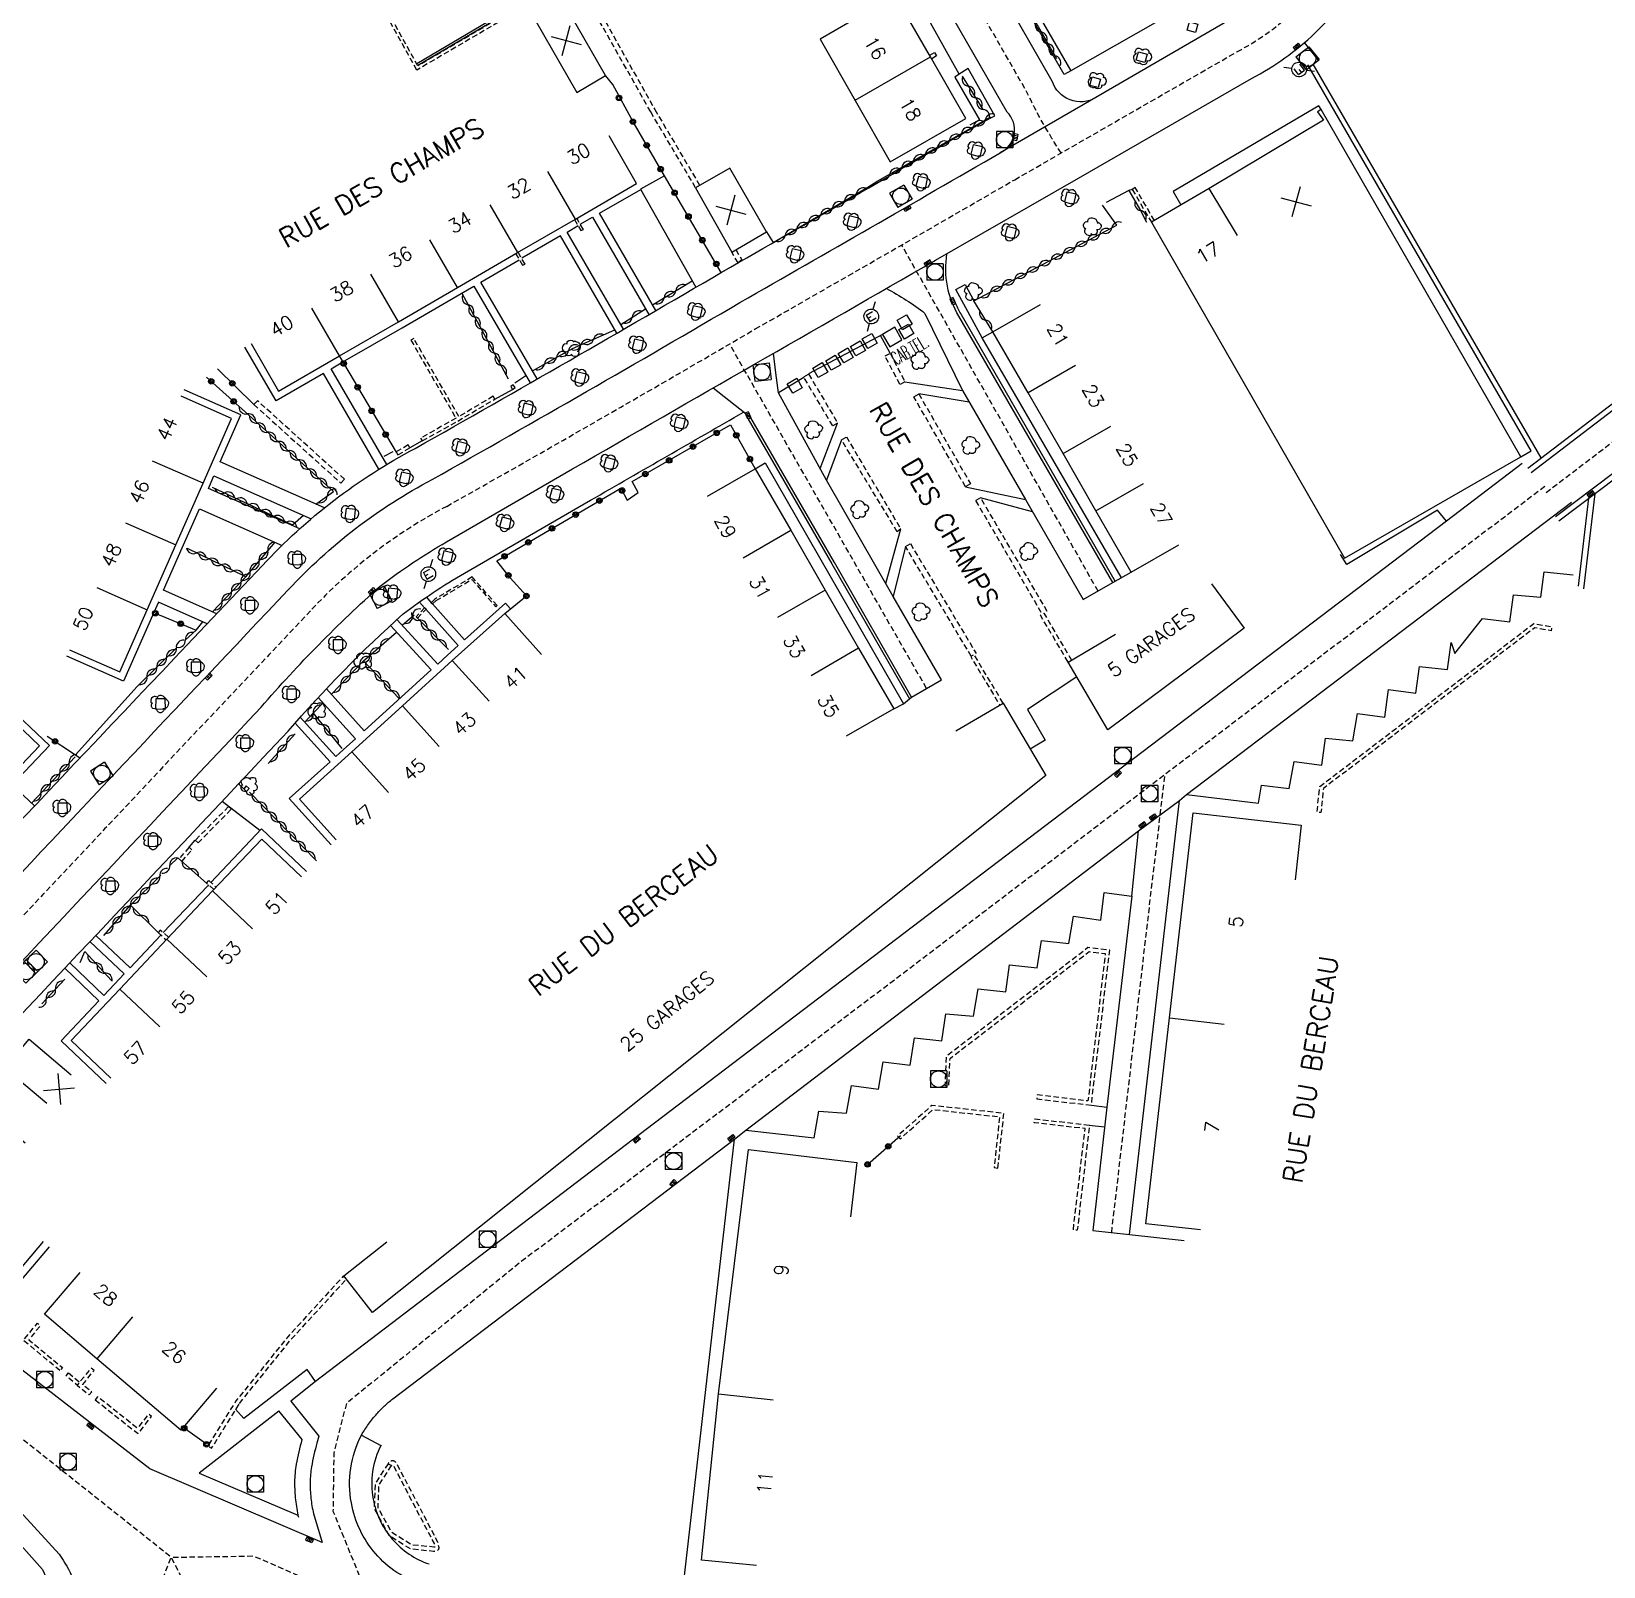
# Model space of a CAD drawing. Extents: x 154000 to 155000, y 119999 to 121001.
# Drawn here: x 154673.1 to 154816.1, y 120668.9 to 120808.5 of the extents above; entities that cross this region are included whole.
import ezdxf
from ezdxf.enums import TextEntityAlignment as Align

# ---------------------------------------------------------------- set-up
doc = ezdxf.new("R2010")
doc.units = 0
doc.header["$MEASUREMENT"] = 0
doc.linetypes.add('DASHED', pattern=[0.75, 0.5, -0.25])
doc.layers.get('0').update_dxf_attribs({"linetype": 'CONTINUOUS'})
for name, color, linetype in [('W0001', 6, 'DASHED'), ('W0008', 7, 'CONTINUOUS'), ('W0017', 7, 'CONTINUOUS'), ('W0100', 7, 'CONTINUOUS'), ('W0112', 1, 'DASHED'), ('W0300', 7, 'CONTINUOUS'), ('W0310', 3, 'CONTINUOUS'), ('W0322', 7, 'CONTINUOUS'), ('W0334', 7, 'CONTINUOUS'), ('W0400', 7, 'CONTINUOUS'), ('W0420', 7, 'CONTINUOUS'), ('W0471', 7, 'CONTINUOUS'), ('W0984', 7, 'CONTINUOUS'), ('W0989', 7, 'CONTINUOUS'), ('W0991', 7, 'CONTINUOUS'), ('W1102', 7, 'CONTINUOUS')]:
    doc.layers.add(name, color=color, linetype=linetype)
doc.styles.get("Standard").update_dxf_attribs({"font": 'romans.shx'})

# ---------------------------------------------------------------- blocks, each defined once
blk = doc.blocks.new('t322o')
at = {"color": 0, "linetype": 'Continuous'}
for radius in [0.25, 0.15]:
    blk.add_circle((0, 0), radius, dxfattribs=at)
blk = doc.blocks.new('t991o')
at = {"color": 0, "linetype": 'Continuous'}
for p, q in [((-1, 1), (1, -1)), ((-1, -1), (1, 1))]:
    blk.add_line(p, q, dxfattribs=at)
blk = doc.blocks.new('T300')
for p, q in [((-0.8, 0.51), (-0.86, 0.34)), ((-0.86, 0.34), (-0.86, 0.17)), ((-0.86, 0.17), (-0.74, 0.06)), ((-0.69, 0.63), (-0.8, 0.51)), ((-0.8, -0.06), (-0.74, 0.06)), ((-0.74, 0.06), (-0.69, 0.11)), ((-0.57, 0.69), (-0.69, 0.63)), ((-0.46, 0.69), (-0.57, 0.69)), ((-0.29, 0.63), (-0.46, 0.69)), ((-0.29, 0.63), (-0.17, 0.74)), ((-0.23, 0.57), (-0.29, 0.63)), ((-0.17, 0.74), (-0.06, 0.8)), ((-0.06, 0.8), (0.06, 0.8)), ((0.06, 0.8), (0.23, 0.74)), ((0.23, 0.74), (0.34, 0.63)), ((0.34, 0.63), (0.4, 0.51)), ((0.46, 0.46), (0.34, 0.46)), ((0.4, 0.51), (0.4, 0.46)), ((0.57, 0.4), (0.46, 0.46)), ((0.57, 0.4), (0.69, 0.29)), ((0.69, 0.29), (0.74, 0.17)), ((0.74, 0.06), (0.69, -0.17)), ((0.74, 0.17), (0.74, 0.06)), ((-0.8, -0.17), (-0.8, -0.06)), ((-0.8, -0.23), (-0.8, -0.17)), ((-0.74, -0.34), (-0.8, -0.23)), ((-0.69, -0.4), (-0.74, -0.34)), ((-0.51, -0.46), (-0.69, -0.4)), ((-0.4, -0.46), (-0.51, -0.46)), ((-0.4, -0.46), (-0.34, -0.46)), ((-0.34, -0.46), (-0.34, -0.4)), ((-0.34, -0.51), (-0.34, -0.46)), ((-0.29, -0.63), (-0.34, -0.51)), ((-0.17, -0.74), (-0.29, -0.63)), ((-0.06, -0.8), (-0.17, -0.74)), ((0.06, -0.8), (-0.06, -0.8)), ((0.17, -0.74), (0.06, -0.8)), ((0.23, -0.69), (0.17, -0.74)), ((0.29, -0.46), (0.23, -0.46)), ((0.29, -0.63), (0.23, -0.69)), ((0.46, -0.4), (0.29, -0.46)), ((0.34, -0.51), (0.29, -0.63)), ((0.34, -0.51), (0.34, -0.46)), ((0.57, -0.34), (0.46, -0.4)), ((0.63, -0.29), (0.57, -0.34)), ((0.69, -0.17), (0.63, -0.29))]:
    blk.add_line(p, q)
blk = doc.blocks.new('T400')
for p, q in [((-0.15, 0.3), (0.15, 0.3)), ((-0.15, -0.25), (-0.15, 0.3)), ((-0.15, 0.15), (0.15, 0.15)), ((-0.15, 0), (0.15, 0)), ((0.15, 0.3), (0.15, -0.25)), ((-0.15, -0.15), (0.15, -0.15)), ((-0.15, -0.25), (-0.15, -0.3)), ((-0.15, -0.3), (0.15, -0.3)), ((0.15, -0.3), (0.15, -0.25))]:
    blk.add_line(p, q)
blk = doc.blocks.new('T471')
for p, q in [((-0.333334, 0.333334), (-0.333334, -0.333334)), ((-0.333334, 0.333334), (0.333334, 0.333334)), ((-0.333334, 0), (0, 0)), ((0.500001, 0.500001), (1.000002, 1.000002)), ((-0.500001, -0.500001), (-1.000002, -1.000002)), ((-0.333334, -0.333334), (0.333334, -0.333334))]:
    blk.add_line(p, q)
blk.add_ellipse((0, 0), major_axis=(0.471405, 0.471405), ratio=1, start_param=5.4977871438, end_param=11.780972451)
blk = doc.blocks.new('T420')
for p, q in [((0.75, 0.75), (-0.75, 0.75)), ((-0.75, 0.75), (-0.75, -0.75)), ((0.75, 0.75), (0.75, -0.75)), ((0.75, -0.75), (-0.75, -0.75))]:
    blk.add_line(p, q)
blk.add_ellipse((0, 0), major_axis=(-0.53, 0.53), ratio=1, start_param=3.926991, end_param=10.210176)
blk = doc.blocks.new('t310o')
at = {"color": 0, "linetype": 'Continuous'}
for centre, start, end in [((-0.5, 0.38), 216.8699, 323.1304), ((0.5, -0.37), 36.8699, 143.1303)]:
    blk.add_arc(centre, 0.625, start, end, dxfattribs=at)
blk = doc.blocks.new('t112o')
at = {"color": 0, "linetype": 'Continuous'}
for p, q in [((-0.5, 0.5), (0.5, 0.5)), ((-0.5, -0.5), (-0.5, 0.5)), ((0.5, 0.5), (0.5, -0.5)), ((0.5, -0.5), (-0.5, -0.5))]:
    blk.add_line(p, q, dxfattribs=at)

msp = doc.modelspace()

# ---------------------------------------------------------------- linework, layer by layer
at = {"layer": 'W0001', "flags": 128}
msp.add_lwpolyline([(154766.78, 120797.48, -0.036053), (154763.69, 120802.96), (154753.23, 120821.23), (154747.03, 120831.99), (154746.19, 120833.47, -0.306997), (154748.02, 120844.27), (154762.98, 120861.25, -0.39173)], format="xyb", dxfattribs=at)
at = {"layer": 'W0001'}
msp.add_lwpolyline([(154430.23, 120593.95), (154434.59, 120598.34, -0.021075), (154449.16, 120612.73, -0.046344), (154467.4, 120626.63, -0.088592), (154495.42, 120639.63, -0.060159), (154524.05, 120642.92, -0.020014), (154555.72, 120642.08, -0.000626), (154581.06, 120641.34, 0.227227), (154596.02, 120647.53, -0.000301), (154657.42, 120712.29, -0.005886), (154668.59, 120724.06, -0.001405), (154698.52, 120755.84, -0.085105), (154710.91, 120765.34, 0.003961), (154738.96, 120781.47, 0.001192), (154762.56, 120795.05), (154782.76, 120806.68, 0.06725), (154787.92, 120810.35), (154793.47, 120816.02), (154812.05, 120835.44), (154821.95, 120845.85)], format="xyb", dxfattribs=at)
at = {"layer": 'W0001', "flags": 128}
for points in [[(154810.87, 120766.6), (154859, 120803.14)], [(154770.13, 120757.63), (154752.27, 120789.11)], [(154754.53, 120748.78), (154736.62, 120780.1)], [(154810.75, 120767.15), (154778.97, 120743.03), (154744.35, 120716.75), (154717.6, 120696.59), (154701.78, 120683.75), (154700.63, 120679.22), (154700.56, 120673.96), (154704.15, 120665.15)], [(154771.37, 120699.3), (154774.89, 120729.69), (154776.22, 120740.94)], [(154707.75, 120651.4), (154692.22, 120649.75), (154681.18, 120646.96), (154673.89, 120645.22), (154680.78, 120655.07), (154681.91, 120659.65), (154685.85, 120669.76), (154693.35, 120669.88), (154711.48, 120661.94), (154733.3, 120651.89), (154758.1, 120637.67), (154781.77, 120623.45), (154786.95, 120612.82), (154771.48, 120615.25), (154736.53, 120635.62), (154711.35, 120649.48), (154694.05, 120658.72), (154689.19, 120663.3), (154685.85, 120669.76), (154665.61, 120685.83)]]:
    msp.add_lwpolyline(points, dxfattribs=at)
at = {"layer": 'W0008'}
for points in [[(154811.73, 120764.43), (154817.02, 120768.41), (154853.18, 120795.9, -0.242103), (154859.74, 120796.81), (154860.14, 120797.1), (154864.89, 120800.71), (154854.34, 120812.84), (154834.09, 120836.13), (154816.65, 120856.22), (154814.94, 120858.15), (154813.73, 120859.57, -0.284805), (154813.05, 120866.88, -0.148873), (154815.68, 120869.66)], [(154677.27, 120845.15), (154642.63, 120805.54), (154608.94, 120767.11), (154602.33, 120759.46, 0.107717), (154600.98, 120756.58, 0.236001), (154602.94, 120748.58), (154612.99, 120738.96), (154636.26, 120717.41), (154642.04, 120712.03, 0.40557), (154653.63, 120712.28, -0.00681), (154666.57, 120725.98, -0.001404), (154696.49, 120757.74, -0.084807), (154709.57, 120767.78, 0.003958), (154737.57, 120783.88, 0.001197), (154761.24, 120797.5, 0.519549), (154761.86, 120801.2), (154746.03, 120828.73, 0.449871)], [(154667.67, 120689.64), (154657.36, 120697.7), (154657.65, 120698.05, -0.394538), (154658.1, 120708.98, 0.000727), (154694.03, 120747.08, -0.032407), (154704.86, 120758.09, -0.032607), (154710.88, 120762.11), (154722.35, 120768.74, -0.00071), (154755.35, 120787.72), (154768.35, 120795.19), (154784.09, 120804.25, 0.067356), (154789.85, 120808.38), (154795.45, 120814.1), (154814.05, 120833.53), (154816.72, 120836.35, -0.321256), (154826.06, 120836.88), (154850.95, 120808.2, -0.129619), (154851.75, 120805.5), (154852.25, 120805.55, -0.256682), (154849.61, 120798.84), (154817.47, 120774.48), (154809.52, 120768.4)], [(154750.88, 120785.15, -0.045496), (154754.39, 120782.89), (154757.8, 120775.87), (154763.53, 120765.96), (154768.78, 120756.87), (154771.47, 120758.4), (154757.48, 120782.63, -0.176643), (154756.39, 120788.31)]]:
    msp.add_lwpolyline(points, format="xyb", dxfattribs=at)
msp.add_lwpolyline([(154768.17, 120853.68), (154791.19, 120827.08), (154793.6, 120824.32, -0.425976), (154793.93, 120820.59), (154786.52, 120812.92, -0.065586), (154782.43, 120809.76), (154769.93, 120802.51, -0.479692), (154765.96, 120804.01), (154755.39, 120822.47), (154749.19, 120833.23), (154748.41, 120834.6, -0.304901), (154749.85, 120842.58), (154762.32, 120856.73, -0.374072), (154765.71, 120856.45, -0.022983)], format="xyb", close=True, dxfattribs=at)
for points in [[(154717.89, 120811.32), (154708.18, 120805.58)], [(154753.18, 120748), (154755.88, 120749.55), (154751.49, 120757.13), (154745.45, 120767.71), (154741.06, 120775.67), (154740.84, 120777.48), (154740.63, 120779.27)], [(154753.18, 120748), (154746.15, 120760.24), (154738.56, 120773.39), (154735.13, 120776.1)]]:
    msp.add_lwpolyline(points, dxfattribs=at)
at = {"layer": 'W0008', "flags": 128}
for points in [[(154808.68, 120769.24), (154801.8, 120764), (154771.72, 120741.14), (154728.41, 120708.17), (154698.96, 120685.75), (154696.72, 120683.95), (154699.28, 120680.78), (154699.1, 120680.15, 0.0254), (154698.61, 120677.99, 0.039427), (154698.48, 120676.57, 0.030894), (154698.55, 120675.14, 0.030894), (154698.79, 120673.73), (154699.57, 120671.11), (154683.92, 120677.79), (154669.03, 120689.29)], [(154756.69, 120657.46), (154753.37, 120655.38, -0.057112), (154748.58, 120653.16, -0.109179), (154745.81, 120652.88, -0.024373), (154739.4, 120653.94, -0.038874), (154735.49, 120655.11, -0.004966), (154735.09, 120655.27, -0.008479), (154734.86, 120655.37), (154719.4, 120662.31), (154708.66, 120667.25, -0.133837), (154704.43, 120670.09, -0.133837), (154702.23, 120674.7, -0.082265), (154702.17, 120677.86, -0.082265), (154703.15, 120680.88, -0.024505), (154703.8, 120681.88, -0.024505), (154704.54, 120682.8, -0.020674), (154705.24, 120683.52, -0.020674), (154706, 120684.18), (154737.06, 120707.79), (154738.09, 120708.61), (154773.81, 120735.84), (154777.53, 120738.6), (154778.18, 120739.12), (154813.17, 120765.73)], [(154661.6, 120684.68), (154668.17, 120678.19), (154675.67, 120670.04, -0.044641), (154676.93, 120667.81, -0.044641), (154677.78, 120665.38, -0.045236), (154678.18, 120662.81, -0.045236), (154678.12, 120660.21, -0.019989), (154677.88, 120659.08, -0.019989)]]:
    msp.add_lwpolyline(points, format="xyb", dxfattribs=at)
for points in [[(154778.18, 120739.12), (154784.71, 120738.36), (154785, 120739.99), (154787.5, 120739.67), (154787.97, 120742.14), (154790.47, 120741.79), (154790.82, 120744.27), (154793.31, 120744.01), (154793.71, 120746.5), (154796.2, 120746.16), (154796.54, 120748.68), (154799.03, 120748.35), (154799.36, 120750.76), (154801.9, 120750.51), (154802.23, 120752.97), (154802.57, 120751.97), (154805.08, 120755.14), (154807.57, 120754.83), (154807.91, 120757.3), (154810.39, 120757.07), (154810.71, 120759.37), (154813.32, 120759.11)], [(154772.99, 120699.12), (154777.53, 120738.6)], [(154738.09, 120708.61), (154744.31, 120707.92), (154744.75, 120710.32), (154747.25, 120710.14), (154747.7, 120712.66), (154750.15, 120712.32), (154750.58, 120714.82), (154753.04, 120714.53), (154753.43, 120717.01), (154755.93, 120716.74), (154756.29, 120719.2), (154758.79, 120718.98), (154759.23, 120721.47), (154761.73, 120721.2), (154762.09, 120723.65), (154764.6, 120723.37), (154764.98, 120725.85), (154767.48, 120725.57), (154767.89, 120728.06), (154770.37, 120727.69), (154770.68, 120730.21), (154773.21, 120729.88), (154773.81, 120735.84)], [(154773.21, 120729.88), (154770.93, 120710.71), (154769.66, 120699.49), (154772.99, 120699.12), (154777.96, 120698.57)], [(154730.31, 120660.15), (154731.82, 120662.79), (154732.27, 120665.75), (154732.54, 120668.36), (154737.06, 120707.79)]]:
    msp.add_lwpolyline(points, dxfattribs=at)
at = {"layer": 'W0017'}
for p, q in [((154769.52, 120710.87), (154770.93, 120710.71)), ((154769.33, 120709.06), (154770.73, 120708.91)), ((154703.15, 120680.88), (154704.92, 120679.92))]:
    msp.add_line(p, q, dxfattribs=at)
at = {"layer": 'W0017', "flags": 128}
for points in [[(154801.8, 120764), (154801.01, 120764.99), (154792.74, 120760.06), (154792.19, 120760.97)], [(154768.19, 120749.84), (154763.71, 120746.87), (154765.33, 120744.07), (154763.96, 120743.25)], [(154698.96, 120685.75), (154698.2, 120686.84), (154692.44, 120682.37), (154691.71, 120683.23)], [(154695.64, 120683.05), (154688.39, 120677.42), (154697.36, 120673.6)], [(154664.34, 120675.5), (154666.53, 120677.54), (154668.65, 120675.28), (154669.23, 120674.48), (154669.05, 120674.35), (154674.15, 120668.64), (154674.58, 120667.71)]]:
    msp.add_lwpolyline(points, dxfattribs=at)
for points in [[(154695.62, 120683.07), (154697.73, 120680.46, 0.024651), (154697.22, 120678.23, 0.039427), (154697.07, 120676.59, 0.030894), (154697.15, 120674.98, 0.030894), (154697.42, 120673.4)], [(154704.94, 120679.96, 0.082265), (154704.16, 120677.57, 0.082265), (154704.21, 120675.06, 0.133837), (154705.95, 120671.41, 0.133837), (154709.3, 120669.15)]]:
    msp.add_lwpolyline(points, format="xyb", dxfattribs=at)
at = {"layer": 'W0100'}
for points in [[(154725.35, 120804.53), (154720.81, 120812.42), (154718.19, 120810.88), (154722.73, 120802.99)], [(154751.24, 120796.67), (154758.11, 120800.61), (154754.9, 120806.22), (154751.67, 120811.79), (154744.85, 120807.83)], [(154808.56, 120769.85), (154790.41, 120801.42), (154790.08, 120801.22), (154790.62, 120800.46), (154780.23, 120794.25), (154774.98, 120791.18), (154792.53, 120760.64)], [(154733.53, 120794.32), (154736.82, 120788.47), (154739.99, 120790.3), (154736.64, 120796.11)], [(154752.89, 120781.92), (154753.38, 120781.06), (154752.52, 120780.56), (154752.02, 120781.42)], [(154751.64, 120781.63), (154750.53, 120780.97), (154751.19, 120779.84), (154752.3, 120780.49)]]:
    msp.add_lwpolyline(points, close=True, dxfattribs=at)
for points in [[(154693.12, 120780.15), (154695.62, 120775.82), (154701.15, 120779.03), (154706.52, 120782.13), (154711.88, 120785.25), (154717.33, 120788.42), (154722.6, 120791.47), (154728.17, 120794.7), (154725.66, 120799.03)], [(154773.15, 120759.35), (154769.94, 120764.92), (154766.95, 120770.14), (154763.76, 120775.65), (154760.57, 120781.22), (154764.9, 120783.7)], [(154676.61, 120752.29), (154681.19, 120750.28), (154683.67, 120755.94), (154686.27, 120761.83), (154688.74, 120767.45), (154691.34, 120773.34), (154686.76, 120775.36)], [(154734.63, 120766.27), (154738.96, 120768.76), (154742.18, 120763.17), (154745.31, 120757.73), (154748.36, 120752.44), (154751.55, 120746.93), (154747.22, 120744.43)], [(154700.86, 120735), (154697.51, 120738.71), (154702.27, 120743.02), (154706.87, 120747.19), (154711.41, 120751.33), (154716.2, 120755.61), (154719.53, 120751.88)], [(154652.9, 120728.66), (154656.54, 120725.23), (154660.94, 120729.89), (154665.24, 120734.46), (154669.48, 120738.95), (154673.87, 120743.57), (154670.24, 120747.01)], [(154680.37, 120713.32), (154676.74, 120716.76), (154681.17, 120721.42), (154685.44, 120725.97), (154689.61, 120730.36), (154694.08, 120735.08), (154697.71, 120731.64)], [(154674.54, 120711.02), (154670.72, 120714.25), (154672.94, 120716.88), (154676.76, 120713.65)], [(154674.22, 120698.49), (154670.99, 120694.67), (154666.13, 120698.79), (154661.21, 120702.95), (154666.26, 120708.91), (154666.85, 120708.41), (154668.75, 120710.67), (154672.57, 120707.44)]]:
    msp.add_lwpolyline(points, dxfattribs=at)
at = {"layer": 'W0100', "flags": 128}
for points in [[(154780.45, 120758.28), (154783.43, 120754.26), (154771.01, 120745.03), (154767.4, 120751.18), (154771.71, 120753.71)], [(154757.19, 120744.91), (154761.5, 120747.45), (154765.39, 120740.86), (154704.16, 120692.03), (154701.54, 120695.36), (154705.46, 120698.46)], [(154779.43, 120699.53), (154774.46, 120700.1), (154776.62, 120718.81), (154778.78, 120737.47), (154788.61, 120736.34), (154788.04, 120731.38)], [(154739.06, 120669), (154734.08, 120669.51), (154735.62, 120684.63), (154738.35, 120706.85), (154748.2, 120705.68), (154747.61, 120700.72)], [(154689.97, 120685.14), (154686.73, 120681.33), (154679.08, 120687.82), (154674.34, 120691.86), (154677.58, 120695.66)]]:
    msp.add_lwpolyline(points, dxfattribs=at)
at = {"layer": 'W0112'}
for points in [[(154733.53, 120794.32), (154729.45, 120801.22), (154720.88, 120816.39), (154721.29, 120816.63), (154729.82, 120801.44), (154733.9, 120794.54)], [(154720.81, 120812.42), (154720.68, 120812.66), (154708.28, 120805.4), (154705.23, 120810.92)], [(154718.19, 120810.88), (154708.18, 120805.02), (154705.04, 120810.69)], [(154754.82, 120806.36), (154755.26, 120806.62), (154755.44, 120806.3), (154755, 120806.05)], [(154775.25, 120791.34), (154773.51, 120794.33), (154773.24, 120794.17), (154774.98, 120791.18)], [(154722.52, 120791.43), (154723.1, 120790.43), (154723.33, 120790.52), (154722.73, 120791.55)], [(154717.16, 120788.33), (154717.8, 120787.29), (154718.03, 120787.37), (154717.39, 120788.46)], [(154737.2, 120788.69), (154737.74, 120787.75), (154737.39, 120787.49), (154736.82, 120788.47)], [(154711.75, 120773.35), (154708.53, 120771.55), (154708.68, 120771.29), (154711.9, 120773.09), (154715.27, 120775.09), (154715.12, 120775.35), (154712.01, 120773.5), (154707.91, 120780.6), (154707.65, 120780.45), (154711.75, 120773.35)], [(154712.16, 120773.24), (154712.16, 120773.24)], [(154752.19, 120763.29), (154751.87, 120763.03), (154746.79, 120771.39), (154747.24, 120771.66), (154752.19, 120763.29)], [(154765.51, 120755.79), (154759.45, 120766.12), (154759, 120765.86), (154765.05, 120755.53)], [(154758.6, 120751.7), (154752.62, 120761.68), (154753.06, 120761.95), (154759.05, 120751.96)], [(154686.81, 120733.05), (154687.73, 120734.1), (154687.47, 120734.34), (154686.55, 120733.28)], [(154689.72, 120730.48), (154689.06, 120731.07), (154689.26, 120731.3), (154689.92, 120730.7)], [(154685.6, 120726.15), (154684.86, 120726.8), (154684.66, 120726.57), (154685.4, 120725.92)]]:
    msp.add_lwpolyline(points, dxfattribs=at)
for points in [[(154751.23, 120779.26), (154752.57, 120776.66), (154752.11, 120776.42), (154750.76, 120779.02)], [(154716.89, 120775.98), (154717.12, 120776.14), (154716.95, 120776.39), (154716.72, 120776.24)], [(154746, 120772.66), (154743.36, 120777.11), (154743.81, 120777.38), (154746.45, 120772.92)], [(154693.37, 120774.6), (154701.28, 120767.45), (154701.6, 120767.8), (154693.69, 120774.95)], [(154753.83, 120775.57), (154758.53, 120767.39), (154758.07, 120767.13), (154753.37, 120775.31)], [(154707.39, 120770.92), (154706.32, 120770.29), (154706.47, 120770.03), (154707.55, 120770.66)], [(154715.49, 120756.32), (154713.22, 120758.92), (154709.83, 120756.91), (154709.5, 120756.58), (154709.61, 120756.46), (154709.94, 120756.77), (154713.19, 120758.7), (154715.36, 120756.21)], [(154708.89, 120756.11), (154708.12, 120755.29), (154708.25, 120755.17), (154709.02, 120756)], [(154692.71, 120739.41), (154692.94, 120739.68), (154692.67, 120739.92), (154692.44, 120739.65)], [(154691.07, 120738.04), (154688.04, 120734.97), (154688.29, 120734.73), (154691.32, 120737.8)]]:
    msp.add_lwpolyline(points, close=True, dxfattribs=at)
at = {"layer": 'W0112', "flags": 128}
for points in [[(154767.4, 120751.18), (154764.89, 120755.44), (154765.2, 120755.62), (154767.71, 120751.36)], [(154761.5, 120747.45), (154758.85, 120751.86), (154758.55, 120751.67), (154761.19, 120747.27)]]:
    msp.add_lwpolyline(points, dxfattribs=at)
for points in [[(154790.29, 120739.87), (154809.76, 120754.68), (154811.39, 120754.38), (154811.32, 120754.03), (154809.85, 120754.3), (154790.62, 120739.68), (154790.4, 120737.49), (154790.04, 120737.53)], [(154764.56, 120711.46), (154769.52, 120710.87), (154771.19, 120724.97), (154769.21, 120725.21), (154756.32, 120715.31), (154756.21, 120712.66), (154756.56, 120712.65), (154756.67, 120715.13), (154769.31, 120724.84), (154770.79, 120724.66), (154769.21, 120711.26), (154764.6, 120711.81)], [(154761.02, 120705.16), (154761.57, 120710.13), (154755.02, 120710.85), (154751.9, 120708.09), (154752.14, 120707.83), (154755.13, 120710.48), (154761.18, 120709.82), (154760.67, 120705.2)], [(154764.37, 120709.64), (154769.34, 120709.06), (154768.24, 120699.5), (154767.88, 120699.54), (154768.95, 120708.75), (154764.33, 120709.28)], [(154692.06, 120683.76), (154696.73, 120689.55), (154701.79, 120695.06), (154701.5, 120695.32), (154696.44, 120689.8), (154691.74, 120683.98), (154689.18, 120679.88), (154689.51, 120679.67)], [(154675.73, 120686.74), (154672.4, 120689.51), (154673.68, 120691.04), (154673.95, 120690.82), (154672.9, 120689.55), (154675.95, 120687.01)], [(154676.52, 120686.54), (154677.53, 120685.68), (154677.3, 120685.41), (154678.4, 120684.52), (154678.62, 120684.8), (154677.8, 120685.46), (154678.83, 120686.74), (154678.56, 120686.96), (154677.3, 120685.41), (154676.29, 120686.27)], [(154678.94, 120684.08), (154682.83, 120681.01), (154684.07, 120682.57), (154683.79, 120682.79), (154682.77, 120681.5), (154679.16, 120684.36)]]:
    msp.add_lwpolyline(points, close=True, dxfattribs=at)
msp.add_lwpolyline([(154705.58, 120678.27), (154704.39, 120676.46), (154704.3, 120674.18), (154705.64, 120671.77), (154707.59, 120670.54), (154709.7, 120670.33, 0.153234), (154710.1, 120670.42, 0.320142), (154710.2, 120670.61), (154710.1, 120671.13), (154706.36, 120678.28, 0.130419), (154706.19, 120678.46, 0.144491), (154705.97, 120678.53, 0.144116), (154705.73, 120678.46, 0.144116), (154705.58, 120678.27), (154705.9, 120678.11, -0.202184), (154705.93, 120678.16, -0.144116), (154705.97, 120678.17, -0.144491), (154706, 120678.16, -0.130419), (154706.04, 120678.11), (154709.76, 120671.01), (154709.82, 120670.69, -0.066745), (154709.73, 120670.69), (154707.71, 120670.89), (154705.9, 120672.02), (154704.66, 120674.27), (154704.74, 120676.35), (154705.9, 120678.11)], format="xyb", dxfattribs=at)
at = {"layer": 'W0310'}
for points in [[(154761.85, 120813.91), (154766.34, 120806.06)], [(154759.69, 120801.44), (154757.79, 120804.45)], [(154750.1, 120794.93), (154760.37, 120800.77)], [(154740.6, 120789.35), (154749.19, 120794.36)], [(154773.98, 120792.24), (154774.53, 120791.18)], [(154760.57, 120781.22), (154758.84, 120784.04), (154771.84, 120790.91)], [(154712.27, 120784.73), (154716.49, 120776.94)], [(154729.61, 120783.67), (154733.21, 120785.85)], [(154726.72, 120781.89), (154728.99, 120783.3)], [(154718.69, 120777.68), (154722.35, 120779.7), (154726.2, 120781.38)], [(154717.11, 120776.58), (154718.11, 120777.25)], [(154699.01, 120765.55), (154700.6, 120766.69), (154692.61, 120773.9)], [(154705.2, 120769.91), (154706.03, 120770.33)], [(154689.58, 120767.1), (154696.89, 120763.66), (154697.87, 120764.53)], [(154689.61, 120755.75), (154692.64, 120758.92), (154695.3, 120762.07)], [(154692.64, 120758.92), (154687.34, 120761.5)], [(154687.14, 120753.19), (154688.11, 120754.08), (154688.72, 120754.85)], [(154706.85, 120754.54), (154707.94, 120755.47)], [(154711.06, 120752.32), (154708.24, 120755.16)], [(154700.41, 120748.25), (154703.34, 120751.3), (154706.35, 120753.89)], [(154682.76, 120748.95), (154686.37, 120752.51)], [(154703.34, 120751.3), (154706.54, 120747.9)], [(154698, 120745.71), (154698.77, 120746.54), (154701.36, 120743.33)], [(154698.77, 120746.54), (154699.67, 120747.46)], [(154694.67, 120741.96), (154697.13, 120744.64)], [(154673.15, 120738.36), (154677.11, 120742.57)], [(154699.06, 120733.11), (154692.97, 120739.36)], [(154685.72, 120732.67), (154686.45, 120733.36), (154689.06, 120731.07)], [(154682.14, 120729.06), (154684.92, 120731.81)], [(154679.72, 120726.31), (154682.14, 120729.06), (154684.66, 120726.57)], [(154677.56, 120723.86), (154677.98, 120724.86), (154680.41, 120722.22)], [(154676.19, 120722.35), (154674.09, 120720.1)]]:
    msp.add_lwpolyline(points, dxfattribs=at)
at = {"layer": 'W0322'}
for points in [[(154735.87, 120786.62), (154730.72, 120795.39), (154727.86, 120800.3), (154726.01, 120803.72)], [(154701.13, 120779.02), (154706.29, 120770.27)], [(154690.05, 120777.84), (154693.37, 120774.6)], [(154689.06, 120777.09), (154692.61, 120773.9)], [(154728.31, 120766.61), (154727.77, 120767.59), (154736.7, 120772.74), (154738.96, 120768.76)], [(154718.15, 120757.19), (154716.68, 120758.85), (154715.46, 120760.39), (154726.73, 120767), (154727.31, 120765.91)], [(154684.4, 120755.62), (154688.11, 120754.08)], [(154674.58, 120744.43), (154677.14, 120742.75)]]:
    msp.add_lwpolyline(points, dxfattribs=at)
at = {"layer": 'W0322', "flags": 128}
for points in [[(154749.17, 120705.49), (154752.16, 120708.12)], [(154689.06, 120680.04), (154686.94, 120681.57)]]:
    msp.add_lwpolyline(points, dxfattribs=at)
at = {"layer": 'W0334'}
for p, q in [((154749.19, 120794.36), (154750.1, 120794.93)), ((154735.87, 120786.62), (154737.39, 120787.49)), ((154751.23, 120779.26), (154750.36, 120780.88)), ((154759.59, 120780.68), (154760.57, 120781.22)), ((154715.27, 120775.09), (154716.89, 120775.98)), ((154708.68, 120771.29), (154707.55, 120770.66)), ((154727.31, 120765.91), (154728.31, 120766.61)), ((154708.42, 120756.64), (154708.89, 120756.11)), ((154709.05, 120757.08), (154709.5, 120756.58)), ((154751.55, 120746.93), (154752.44, 120747.37))]:
    msp.add_line(p, q, dxfattribs=at)
for points in [[(154754.75, 120831.99), (154766.96, 120817.79), (154773.75, 120809.86), (154774.58, 120810.58), (154775.54, 120809.45), (154767.64, 120804.96), (154767.04, 120804.61), (154756.46, 120823.09), (154750.26, 120833.84), (154749.52, 120835.15, -0.303416), (154750.76, 120841.74), (154763.14, 120855.8), (154763.37, 120856.12), (154764.32, 120857.19)], [(154809.2, 120768.81), (154817.16, 120774.89), (154849.29, 120799.25, 0.237318), (154851.78, 120804.99), (154851.75, 120805.5)], [(154657.71, 120721.41, -0.001402), (154694.14, 120759.95, -0.084492), (154708.03, 120770.61, 0.003954), (154735.96, 120786.67, 0.001197), (154759.62, 120800.29, 0.001197)], [(154812.03, 120764.03), (154817.32, 120768.01), (154853.47, 120795.5, -0.241243), (154859.56, 120796.34)], [(154771.7, 120758.53), (154757.71, 120782.76, -0.034389), (154757.2, 120783.76), (154756.95, 120783.66)], [(154662.65, 120697.95), (154660.63, 120699.7, -0.44106), (154660.44, 120706.67, 0.000729), (154696.47, 120744.88, -0.03229), (154706.95, 120755.56, -0.032024), (154712.52, 120759.27), (154723.99, 120765.9, -0.0003), (154737.9, 120773.91)]]:
    msp.add_lwpolyline(points, format="xyb", dxfattribs=at)
at = {"layer": 'W0334', "flags": 128}
msp.add_lwpolyline([(154733.94, 120826.51), (154721.08, 120819.23, 0.238893), (154719.62, 120815.93), (154719.49, 120813.85, -0.170955), (154718, 120811.17), (154708.28, 120805.42)], format="xyb", dxfattribs=at)
at = {"layer": 'W0334'}
for points in [[(154766.96, 120817.79), (154762.45, 120813.98), (154767.64, 120804.96)], [(154757.5, 120804.66), (154754.9, 120809.3)], [(154789.7, 120805.55), (154790.17, 120805.91), (154788.9, 120807.52)], [(154759.62, 120800.29), (154760.74, 120800.87), (154758.33, 120805.17), (154757.5, 120804.66), (154757.1, 120804.36), (154759.35, 120800.49), (154758.48, 120800)], [(154808.56, 120769.85), (154809.5, 120770.39), (154789.19, 120805.5)], [(154810.43, 120769.75), (154789.7, 120805.55)], [(154726.01, 120803.72), (154725.35, 120804.53)], [(154769.93, 120802.51), (154761.24, 120797.5)], [(154790.41, 120801.42), (154790.22, 120801.77), (154776.96, 120793.96), (154777.67, 120792.75)], [(154730.72, 120795.39), (154728.52, 120794.2), (154733.54, 120785.26)], [(154729.91, 120783.15), (154724.79, 120791.99), (154728.54, 120794.17)], [(154773.24, 120794.17), (154772.92, 120794.08), (154770.87, 120792.96)], [(154772.92, 120794.08), (154773.98, 120792.24)], [(154771.84, 120790.91), (154770.52, 120792.74)], [(154726.98, 120781.45), (154721.86, 120790.29), (154722.85, 120790.87)], [(154723.05, 120790.99), (154724.16, 120791.63), (154729.29, 120782.79)], [(154726.36, 120781.09), (154721.24, 120789.94), (154717.72, 120787.9)], [(154739.99, 120790.3), (154740.6, 120789.35)], [(154719.13, 120776.93), (154714.01, 120785.74), (154717.5, 120787.77)], [(154705.47, 120769.16), (154700.39, 120777.84), (154701.47, 120778.47), (154706.84, 120781.57), (154712.21, 120784.69), (154713.38, 120785.38), (154718.5, 120776.57)], [(154772.22, 120758.91), (154759.59, 120780.68), (154757.2, 120785.07), (154758.06, 120785.53), (154758.84, 120784.04)], [(154750.53, 120780.97), (154743.81, 120777.38)], [(154704.74, 120768.72), (154699.69, 120777.43), (154695.39, 120774.94), (154692.55, 120779.82)], [(154743.39, 120777.06), (154741.06, 120775.67)], [(154752.57, 120776.66), (154757.8, 120775.87)], [(154699.79, 120765.21), (154690.3, 120769.39), (154692.19, 120773.67), (154687.02, 120775.95)], [(154758.4, 120774.83), (154753.83, 120775.57)], [(154738.56, 120773.39), (154738.32, 120773.28), (154745.93, 120760.11), (154752.98, 120747.82)], [(154744.86, 120768.78), (154746.45, 120772.92)], [(154746.79, 120771.39), (154745.45, 120767.71)], [(154738.96, 120768.76), (154739.86, 120769.29), (154752.44, 120747.37), (154753.18, 120748)], [(154697.55, 120763.31), (154689.24, 120766.97), (154689.33, 120767.19), (154689.74, 120768.11), (154698.59, 120764.21)], [(154758.07, 120767.13), (154763.53, 120765.96)], [(154764.18, 120764.84), (154759.45, 120766.12)], [(154815.3, 120766.49), (154814.26, 120757.84)], [(154689.99, 120755.58), (154685.16, 120757.71), (154686.86, 120761.57), (154688.42, 120765.1), (154695.93, 120761.79)], [(154814.74, 120766.07), (154813.78, 120758.08)], [(154750.82, 120758.31), (154752.19, 120763.29)], [(154752.62, 120761.68), (154751.49, 120757.13)], [(154771.47, 120758.4), (154773.15, 120759.35)], [(154689.12, 120754.67), (154684.68, 120756.63), (154684.26, 120755.68), (154681.52, 120749.43), (154676.35, 120751.7)], [(154709.61, 120756.46), (154712.52, 120753.19), (154716.25, 120756.52), (154716.71, 120756.02)], [(154716.2, 120755.61), (154718.15, 120757.19)], [(154709.01, 120755.98), (154711.95, 120752.68), (154710.98, 120751.81), (154710.08, 120751), (154706.38, 120755.04)], [(154705.79, 120754.5), (154709.49, 120750.46), (154706.43, 120747.67), (154703.41, 120744.93), (154699.96, 120748.75)], [(154682.76, 120748.95), (154677.14, 120742.75), (154677.55, 120742.46)], [(154699.22, 120747.95), (154702.61, 120744.21), (154701.83, 120743.5), (154700.82, 120742.59), (154697.59, 120746.16)], [(154673.43, 120738.1), (154671.39, 120740.02), (154674.79, 120743.6), (154670.69, 120747.48)], [(154697.12, 120745.62), (154700.3, 120742.11), (154696.59, 120738.76), (154700.38, 120734.57)], [(154692.04, 120740.16), (154692.02, 120740.04), (154692.44, 120739.65)], [(154693.92, 120735.86), (154690.48, 120738.5)], [(154687.47, 120734.34), (154688.04, 120734.97)], [(154698.16, 120732.12), (154694.06, 120736), (154689.45, 120731.13)], [(154689.24, 120730.91), (154689.14, 120730.8), (154685.12, 120726.57)], [(154684.91, 120726.35), (154682.13, 120723.38), (154679, 120726.32)], [(154678.45, 120725.75), (154681.58, 120722.81), (154680.7, 120721.87), (154679.73, 120720.85), (154676.64, 120723.83)], [(154679.92, 120712.85), (154675.83, 120716.74), (154679.26, 120720.36), (154676.18, 120723.33)], [(154667.32, 120708.97), (154666.17, 120709.94), (154660.17, 120702.86), (154663.97, 120699.66), (154662.65, 120697.95), (154663.2, 120697.39), (154664.56, 120699.16), (154665.66, 120698.23), (154666.66, 120697.38), (154665.23, 120695.51), (154665.81, 120694.97), (154667.27, 120696.86), (154671.08, 120693.64), (154674.78, 120698.01)]]:
    msp.add_lwpolyline(points, dxfattribs=at)
at = {"layer": 'W0334', "flags": 128}
for points in [[(154778.99, 120808.43), (154778.22, 120808.64), (154778.43, 120809.41), (154779.2, 120809.2)], [(154774.37, 120805.71), (154773.6, 120805.91), (154773.81, 120806.69), (154774.58, 120806.48)], [(154770.14, 120803.42), (154769.37, 120803.62), (154769.58, 120804.4), (154770.35, 120804.19)]]:
    msp.add_lwpolyline(points, close=True, dxfattribs=at)
at = {"layer": 'W0334'}
for points in [[(154759.42, 120797.12), (154759.62, 120798.03), (154758.78, 120798.23), (154758.56, 120797.36)], [(154754.43, 120794.23), (154754.63, 120795.15), (154753.79, 120795.34), (154753.57, 120794.47)], [(154767.94, 120792.8), (154768.14, 120793.72), (154767.3, 120793.92), (154767.08, 120793.04)], [(154748.14, 120790.64), (154748.34, 120791.55), (154747.5, 120791.75), (154747.28, 120790.88)], [(154762.51, 120789.66), (154762.71, 120790.58), (154761.87, 120790.78), (154761.65, 120789.9)], [(154742.94, 120787.66), (154743.14, 120788.57), (154742.31, 120788.77), (154742.09, 120787.9)], [(154733.96, 120782.46), (154734.16, 120783.38), (154733.32, 120783.58), (154733.1, 120782.7)], [(154728.6, 120779.44), (154728.8, 120780.35), (154727.97, 120780.55), (154727.75, 120779.68)], [(154723.38, 120776.45), (154723.58, 120777.36), (154722.74, 120777.56), (154722.52, 120776.69)], [(154718.57, 120773.59), (154718.77, 120774.51), (154717.94, 120774.71), (154717.72, 120773.83)], [(154732.41, 120772.35), (154732.61, 120773.26), (154731.78, 120773.46), (154731.56, 120772.59)], [(154712.55, 120770.12), (154712.75, 120771.03), (154711.91, 120771.23), (154711.69, 120770.35)], [(154726.02, 120768.67), (154726.22, 120769.58), (154725.39, 120769.78), (154725.17, 120768.9)], [(154707.43, 120767.35), (154707.62, 120768.27), (154706.78, 120768.45), (154706.57, 120767.58)], [(154721.11, 120765.86), (154721.31, 120766.77), (154720.48, 120766.97), (154720.26, 120766.09)], [(154702.53, 120764.11), (154702.62, 120765.05), (154701.76, 120765.14), (154701.65, 120764.25)], [(154716.57, 120763.23), (154716.77, 120764.15), (154715.93, 120764.35), (154715.71, 120763.47)], [(154697.76, 120760.02), (154697.74, 120760.95), (154696.88, 120760.95), (154696.87, 120760.05)], [(154711.29, 120760.18), (154711.48, 120761.09), (154710.64, 120761.28), (154710.43, 120760.41)], [(154706.38, 120756.88), (154706.46, 120757.81), (154705.61, 120757.91), (154705.5, 120757.01)], [(154693.46, 120755.86), (154693.44, 120756.79), (154692.58, 120756.79), (154692.57, 120755.89)], [(154701.47, 120752.26), (154701.45, 120753.19), (154700.59, 120753.19), (154700.58, 120752.29)], [(154688.55, 120750.23), (154688.53, 120751.17), (154687.67, 120751.16), (154687.66, 120750.26)], [(154685.32, 120746.89), (154685.3, 120747.82), (154684.44, 120747.82), (154684.43, 120746.92)], [(154697.24, 120747.78), (154697.23, 120748.71), (154696.37, 120748.71), (154696.36, 120747.81)], [(154693.04, 120743.31), (154693.02, 120744.25), (154692.16, 120744.25), (154692.15, 120743.35)], [(154688.87, 120738.88), (154688.85, 120739.82), (154687.99, 120739.81), (154687.98, 120738.91)], [(154676.41, 120737.42), (154676.4, 120738.36), (154675.54, 120738.36), (154675.53, 120737.45)], [(154684.64, 120734.4), (154684.62, 120735.34), (154683.76, 120735.34), (154683.75, 120734.44)], [(154680.77, 120730.32), (154680.75, 120731.26), (154679.89, 120731.25), (154679.88, 120730.35)]]:
    msp.add_lwpolyline(points, close=True, dxfattribs=at)
at = {"layer": 'W1102'}
for p, q in [((154722.6, 120791.47), (154720.1, 120795.8)), ((154714.82, 120792.75), (154717.33, 120788.42)), ((154711.88, 120785.25), (154709.36, 120789.57)), ((154706.52, 120782.13), (154704.01, 120786.46)), ((154701.15, 120779.03), (154698.64, 120783.35)), ((154768.09, 120778.14), (154763.76, 120775.65)), ((154766.95, 120770.14), (154771.28, 120772.64)), ((154688.74, 120767.45), (154684.16, 120769.46)), ((154769.94, 120764.92), (154774.27, 120767.41)), ((154681.69, 120763.85), (154686.27, 120761.83)), ((154737.85, 120760.67), (154742.18, 120763.17)), ((154773.15, 120759.35), (154777.48, 120761.84)), ((154679.09, 120757.95), (154683.67, 120755.94)), ((154745.31, 120757.73), (154740.98, 120755.23)), ((154748.36, 120752.44), (154744.03, 120749.94)), ((154711.41, 120751.33), (154714.76, 120747.62)), ((154710.23, 120743.49), (154706.87, 120747.19)), ((154702.27, 120743.02), (154705.62, 120739.31)), ((154689.61, 120730.36), (154693.24, 120726.92)), ((154689.08, 120722.54), (154685.44, 120725.97)), ((154684.81, 120717.99), (154681.17, 120721.42)), ((154776.62, 120718.81), (154781.59, 120718.24)), ((154682.32, 120691.63), (154679.08, 120687.82)), ((154735.62, 120684.63), (154740.59, 120684.07))]:
    msp.add_line(p, q, dxfattribs=at)
for points in [[(154748.03, 120802.28), (154754.9, 120806.22)], [(154782.8, 120789.96), (154780.23, 120794.25)]]:
    msp.add_lwpolyline(points, dxfattribs=at)

# ---------------------------------------------------------------- block references
at = {"layer": 'W0112', "rotation": 119.8941143245855}
for p in [(154752.53, 120782.08), (154749.37, 120780.38), (154746.05, 120778.4), (154747.19, 120779.07), (154748.3, 120779.7), (154744.87, 120777.73), (154742.55, 120776.31)]:
    msp.add_blockref('t112o', p, dxfattribs=at)
at = {"layer": 'W0300'}
for p, rotation in [((154774.06, 120806.27), 208.598717043182), ((154769.94, 120804.06), 208.598717043182), ((154759.09, 120797.69), 346.4837552215541), ((154754.1, 120794.81), 346.4837552215541), ((154767.61, 120793.38), 346.4837552215541), ((154747.81, 120791.21), 346.4837552215541), ((154762.18, 120790.24), 346.4837552215541), ((154769.61, 120790.84), 87.71990230128151), ((154742.62, 120788.24), 346.4837552215541), ((154758.8, 120784.94), 87.71990230128151), ((154733.63, 120783.04), 346.5284684743067), ((154722.35, 120779.7), 28.8943782111923), ((154728.28, 120780.02), 346.5284684743067), ((154753.93, 120778.67), 87.71990230128151), ((154723.05, 120777.03), 346.5600146162179), ((154718.25, 120774.17), 346.6075679019432), ((154732.08, 120772.92), 346.5284684743067), ((154744.27, 120772.38), 96.48532776006492), ((154712.22, 120770.69), 346.6075679025575), ((154758.56, 120770.95), 87.71990230128151), ((154725.7, 120769.24), 346.5600146162179), ((154707.09, 120767.92), 347.2561004288532), ((154720.79, 120766.43), 346.6075679019432), ((154702.14, 120764.65), 353.5751621090199), ((154716.24, 120763.81), 346.6075679025575), ((154748.46, 120765.13), 96.48532776006492), ((154763.83, 120761.3), 87.71990230128151), ((154710.95, 120760.75), 347.2561004288532), ((154705.98, 120757.41), 353.5751621090199), ((154754.04, 120755.83), 96.48532776006492), ((154703.39, 120751.3), 46.12627151239029), ((154699.2, 120746.77), 45.82070985096581), ((154692.91, 120740.04), 134.246952688827)]:
    msp.add_blockref('T300', p, dxfattribs=dict(at, rotation=rotation))
for p in [(154697.31, 120760.5), (154693.01, 120756.34), (154701.02, 120752.74), (154688.1, 120750.71), (154696.79, 120748.26), (154684.86, 120747.37), (154692.58, 120743.8), (154688.42, 120739.36), (154675.96, 120737.91), (154684.19, 120734.89), (154680.32, 120730.81)]:
    msp.add_blockref('T300', p, dxfattribs=at)
at = {"layer": 'W0310'}
for p, rotation in [((154764.95, 120808.48), 299.738986345936), ((154765.57, 120807.4), 299.738986345936), ((154766.19, 120806.31), 299.738986345936), ((154758.35, 120803.55), 122.346445808009), ((154759.02, 120802.5), 122.346445808009), ((154759.69, 120801.44), 122.346445808009), ((154758.8, 120799.87), 29.6141633640638), ((154759.88, 120800.49), 29.6141633640638), ((154756.62, 120798.64), 29.6141633640638), ((154757.71, 120799.26), 29.6141633640638), ((154754.45, 120797.4), 29.6141633640638), ((154755.54, 120798.02), 29.6141633640638), ((154751.19, 120795.55), 29.6141633640638), ((154752.28, 120796.17), 29.6141633640638), ((154753.36, 120796.79), 29.6141633640638), ((154747.07, 120793.13), 30.2421351176932), ((154748.15, 120793.76), 30.2421351176932), ((154743.83, 120791.24), 30.2421351176932), ((154744.91, 120791.87), 30.2421351176932), ((154745.99, 120792.5), 30.2421351176932), ((154773.98, 120792.24), 297.724302978505), ((154741.67, 120789.98), 30.2421351176932), ((154742.75, 120790.61), 30.2421351176932), ((154770.28, 120790.09), 27.8608520498989), ((154771.39, 120790.68), 27.8608520498989), ((154766.97, 120788.34), 27.8608520498989), ((154768.07, 120788.92), 27.8608520498989), ((154769.18, 120789.51), 27.8608520498989), ((154764.76, 120787.17), 27.8608520498989), ((154765.86, 120787.75), 27.8608520498989), ((154762.55, 120786), 27.8608520498989), ((154763.65, 120786.59), 27.8608520498989), ((154730.68, 120784.32), 31.1987279488903), ((154731.75, 120784.96), 31.1987279488903), ((154760.34, 120784.83), 27.8608520498989), ((154761.44, 120785.42), 27.8608520498989), ((154712.83, 120783.68), 298.437749706661), ((154713.43, 120782.58), 298.437749706661), ((154727.78, 120782.55), 31.8804196258334), ((154759.92, 120782.28), 121.350922371863), ((154714.02, 120781.48), 298.437749706661), ((154714.62, 120780.38), 298.437749706661), ((154723.11, 120780.03), 23.5218854784371), ((154724.25, 120780.53), 23.5218854784371), ((154715.22, 120779.28), 298.437749706661), ((154715.81, 120778.18), 298.437749706661), ((154719.79, 120778.29), 28.89437821119219), ((154720.88, 120778.89), 28.89437821119219), ((154721.98, 120779.5), 28.89437821119219), ((154692.77, 120773.75), 137.91750296235), ((154693.7, 120772.92), 137.91750296235), ((154694.63, 120772.08), 137.91750296235), ((154695.56, 120771.24), 137.91750296235), ((154696.49, 120770.4), 137.91750296235), ((154697.41, 120769.57), 137.91750296235), ((154698.34, 120768.73), 137.91750296235), ((154699.27, 120767.89), 137.91750296235), ((154700.2, 120767.05), 137.91750296235), ((154690.71, 120766.57), 334.833815009752), ((154691.84, 120766.04), 334.833815009752), ((154692.97, 120765.51), 334.833815009752), ((154700.03, 120766.28), 35.6306455607626), ((154694.1, 120764.98), 334.833815009752), ((154695.23, 120764.44), 334.833815009752), ((154696.36, 120763.91), 334.833815009752), ((154694.64, 120761.3), 49.82090759472221), ((154688.14, 120761.11), 154.062026201408), ((154689.27, 120760.56), 154.062026201408), ((154690.39, 120760.02), 154.062026201408), ((154693.84, 120760.34), 49.82090759472221), ((154691.51, 120759.47), 154.062026201408), ((154692.2, 120758.46), 46.31445175165521), ((154693.03, 120759.39), 49.82090759472221), ((154690.47, 120756.65), 46.31445175165521), ((154691.33, 120757.56), 46.31445175165521), ((154707.8, 120755.35), 40.544873413331), ((154708.42, 120754.98), 134.759880103972), ((154709.3, 120754.09), 134.759880103972), ((154686.32, 120752.46), 44.55965920041911), ((154687.14, 120753.19), 42.09831578509229), ((154704.87, 120752.61), 40.6889962662401), ((154710.18, 120753.21), 134.759880103972), ((154685.43, 120751.58), 44.55965920041911), ((154703.01, 120750.95), 46.12627151239029), ((154703.93, 120751.8), 40.6889962662401), ((154683.65, 120749.83), 44.55965920041911), ((154684.54, 120750.71), 44.55965920041911), ((154702.14, 120750.05), 46.12627151239029), ((154704.2, 120750.38), 313.246993579251), ((154701.28, 120749.15), 46.12627151239029), ((154705.05, 120749.47), 313.246993579251), ((154705.91, 120748.56), 313.246993579251), ((154698.77, 120746.54), 45.82070985096569), ((154699.63, 120745.48), 308.878887060065), ((154696.36, 120743.8), 47.49090860410591), ((154700.41, 120744.51), 308.878887060065), ((154695.52, 120742.88), 47.49090860410591), ((154675.72, 120741.09), 46.78273248510211), ((154676.58, 120742), 46.78273248510211), ((154674.87, 120740.18), 46.78273248510211), ((154674.01, 120739.27), 46.78273248510211), ((154693.88, 120738.43), 134.246952688827), ((154694.75, 120737.54), 134.246952688827), ((154695.62, 120736.64), 134.246952688827), ((154696.49, 120735.75), 134.246952688827), ((154697.36, 120734.85), 134.246952688827), ((154698.24, 120733.96), 134.246952688827), ((154685.72, 120732.67), 43.11536483482899), ((154684.81, 120731.7), 44.6688381390147), ((154687.58, 120732.37), 318.754520520948), ((154683.03, 120729.94), 44.6688381390147), ((154683.92, 120730.82), 44.6688381390147), ((154681.37, 120728.19), 48.58544588214959), ((154682.14, 120729.06), 44.6688381390147), ((154683.09, 120728.12), 315.3486283707), ((154680.55, 120727.25), 48.58544588214959), ((154678.94, 120723.81), 312.69080076302), ((154679.79, 120722.89), 312.69080076302), ((154675.33, 120721.44), 226.998323112987), ((154674.48, 120720.53), 226.998323112987)]:
    msp.add_blockref('t310o', p, dxfattribs=dict(at, rotation=rotation))
at = {"layer": 'W0322'}
for p, rotation in [((154726.57, 120802.49), 300.262959223048), ((154727.83, 120800.33), 300.262959223048), ((154729.09, 120798.17), 300.262959223048), ((154730.35, 120796.01), 300.262959223048), ((154731.62, 120793.86), 300.452972943838), ((154732.89, 120791.7), 300.452972943838), ((154734.15, 120789.55), 300.452972943838), ((154735.42, 120787.39), 300.452972943838), ((154701.54, 120778.33), 300.523752557418), ((154689.49, 120776.71), 318.055908651753), ((154691.4, 120776.53), 315.687276050703), ((154702.81, 120776.17), 300.523752557418), ((154691.53, 120774.88), 318.055908651753), ((154704.08, 120774.02), 300.523752557418), ((154705.35, 120771.87), 300.523752557418), ((154735.46, 120772.02), 29.928228268419), ((154737.23, 120771.81), 299.629476773041), ((154733.29, 120770.77), 29.928228268419), ((154731.13, 120769.52), 29.928228268419), ((154738.47, 120769.64), 299.629476773041), ((154728.96, 120768.28), 29.928228268419), ((154724.79, 120765.86), 30.3642022054355), ((154726.85, 120766.78), 298.068945248733), ((154722.63, 120764.59), 30.3642022054355), ((154720.47, 120763.33), 30.3642022054355), ((154718.32, 120762.07), 30.3642022054355), ((154716.16, 120760.8), 30.3642022054355), ((154716.51, 120759.07), 128.521950318407), ((154718.15, 120757.19), 131.514606352439), ((154684.4, 120755.62), 337.357545409747), ((154686.71, 120754.66), 337.357545409747), ((154675.29, 120743.97), 326.811196972659), ((154751.05, 120707.14), 41.26894524185959), ((154749.17, 120705.49), 41.26894524185959), ((154687.03, 120681.5), 144.1129165667056), ((154689.06, 120680.04), 144.1129165667056)]:
    msp.add_blockref('t322o', p, dxfattribs=dict(at, rotation=rotation))
at = {"layer": 'W0400'}
for p, rotation in [((154788.19, 120807.16), 309.6337339255959), ((154762.64, 120798.93), 348.2364636223019), ((154752.79, 120792.43), 119.8677393446671), ((154754.64, 120787.48), 119.8616256993678), ((154756.92, 120784.01), 202.9856921306462), ((154738.3, 120773.61), 204.9884934930063), ((154814.95, 120766.48), 126.9487552323385), ((154704.09, 120757.63), 313.349164685645), ((154689.26, 120749.86), 315.9980866821806), ((154771.94, 120741), 314.3405715434617), ((154774.18, 120736.38), 126.990014167451), ((154775.11, 120737.08), 303.9242824843799), ((154728.2, 120707.72), 311.5521716081527), ((154736.77, 120707.91), 308.0018011448411), ((154731.49, 120703.79), 137.1119892711895), ((154678.5, 120681.69), 52.63402928334388), ((154698.41, 120671.34), 247.2175673599264)]:
    msp.add_blockref('T400', p, dxfattribs=dict(at, rotation=rotation))
at = {"layer": 'W0420'}
for p, rotation in [((154789.18, 120806.09), 128.232758177288), ((154752.2, 120793.54), 29.8677393446671), ((154739.57, 120777.55), 96.48532776006492), ((154704.9, 120757.06), 27.9095556030808), ((154679.54, 120741.04), 32.5159721017943), ((154673.55, 120723.92), 134.246952688827), ((154672.65, 120723.04), 134.246952688827)]:
    msp.add_blockref('T420', p, dxfattribs=dict(at, rotation=rotation))
for p in [(154761.64, 120798.69), (154755.3, 120786.66), (154772.38, 120742.67), (154774.8, 120739.21), (154755.63, 120713.25), (154731.53, 120705.78), (154714.61, 120698.68), (154674.34, 120685.91), (154676.46, 120678.44), (154693.5, 120676.43)]:
    msp.add_blockref('T420', p, dxfattribs=at)
at = {"layer": 'W0471'}
for p, rotation in [((154788.42, 120805.08), 128.232758177288), ((154749.51, 120782.61), 29.8677393446671), ((154709.23, 120759.18), 27.9095556030808)]:
    msp.add_blockref('T471', p, dxfattribs=dict(at, rotation=rotation))
at = {"layer": 'W0991'}
for p, rotation in [((154721.77, 120807.7), 29.92192178632595), ((154736.73, 120792.29), 299.993705569074), ((154788.13, 120793.03), 299.8883392822765), ((154675.65, 120712.34), 319.8114160878293)]:
    msp.add_blockref('t991o', p, dxfattribs=dict(at, rotation=rotation))

# ---------------------------------------------------------------- texts
at = {"layer": 'W0984', "width": 0.5}
msp.add_text('CAB.TEL.', height=1.25, rotation=30.4087, dxfattribs=at).set_placement((154753.01, 120779.58), align=Align.MIDDLE)
at = {"layer": 'W0984'}
for s, rotation, p in [('5 GARAGES', 36.4417, (154774.96, 120752.98)), ('25 GARAGES', 39.1572, (154730.93, 120719.44))]:
    msp.add_text(s, height=1.25, rotation=rotation, dxfattribs=at).set_placement(p, align=Align.MIDDLE)
at = {"layer": 'W0989'}
for s, rotation, p in [('RUE DES CHAMPS', 29.8992, (154704.96, 120794.77)), ('RUE DES CHAMPS', 299.768, (154755.24, 120765.48)), ('RUE DU BERCEAU', 37.2593, (154726.99, 120727.72)), ('RUE DU BERCEAU', 80.7397, (154789.48, 120714.12))]:
    msp.add_text(s, height=1.75, rotation=rotation, dxfattribs=at).set_placement(p, align=Align.MIDDLE)
at = {"layer": 'W0991'}
for s, rotation, p in [('16', 299.8404, (154749.87, 120807.03)), ('18', 299.8404, (154753.07, 120801.45)), ('30', 30.0971, (154722.88, 120797.41)), ('32', 30.0634, (154717.46, 120794.27)), ('34', 30.1818, (154712.09, 120791.16)), ('17', 29.8883, (154780.12, 120788.42)), ('36', 30.2047, (154706.69, 120788.01)), ('38', 30.0271, (154701.33, 120784.91)), ('40', 30.1014, (154695.88, 120781.75)), ('21', 299.8278, (154766.5, 120780.92)), ('23', 300.0872, (154769.69, 120775.39)), ('44', 66.2092, (154685.46, 120772.41)), ('25', 299.7733, (154772.78, 120770.02)), ('46', 66.2402, (154682.93, 120766.66)), ('27', 299.9764, (154775.88, 120764.62)), ('29', 299.9176, (154736.24, 120763.47)), ('48', 66.2092, (154680.39, 120760.9)), ('31', 299.8993, (154739.41, 120757.95)), ('50', 66.3339, (154677.85, 120755.12)), ('33', 299.978, (154742.5, 120752.59)), ('41', 41.7326, (154717.15, 120749.75)), ('35', 300.0258, (154745.62, 120747.18)), ('43', 42.3961, (154712.5, 120745.55)), ('45', 42.1482, (154707.93, 120741.4)), ('47', 42.1688, (154703.24, 120737.16)), ('51', 46.5467, (154695.47, 120729.28)), ('5', 83.4, (154782.67, 120727.57)), ('53', 46.5014, (154691.16, 120724.73)), ('55', 46.7866, (154686.94, 120720.26)), ('57', 46.4683, (154682.59, 120715.65)), ('7', 83.4205, (154780.51, 120708.88)), ('9', 86.4397, (154741.33, 120695.9)), ('28', 319.5754, (154679.9, 120693.61)), ('26', 319.5754, (154686.14, 120688.39)), ('11', 84.2127, (154739.83, 120676.56))]:
    msp.add_text(s, height=1.25, rotation=rotation, dxfattribs=at).set_placement(p, align=Align.MIDDLE)

doc.saveas('drawing.dxf')
